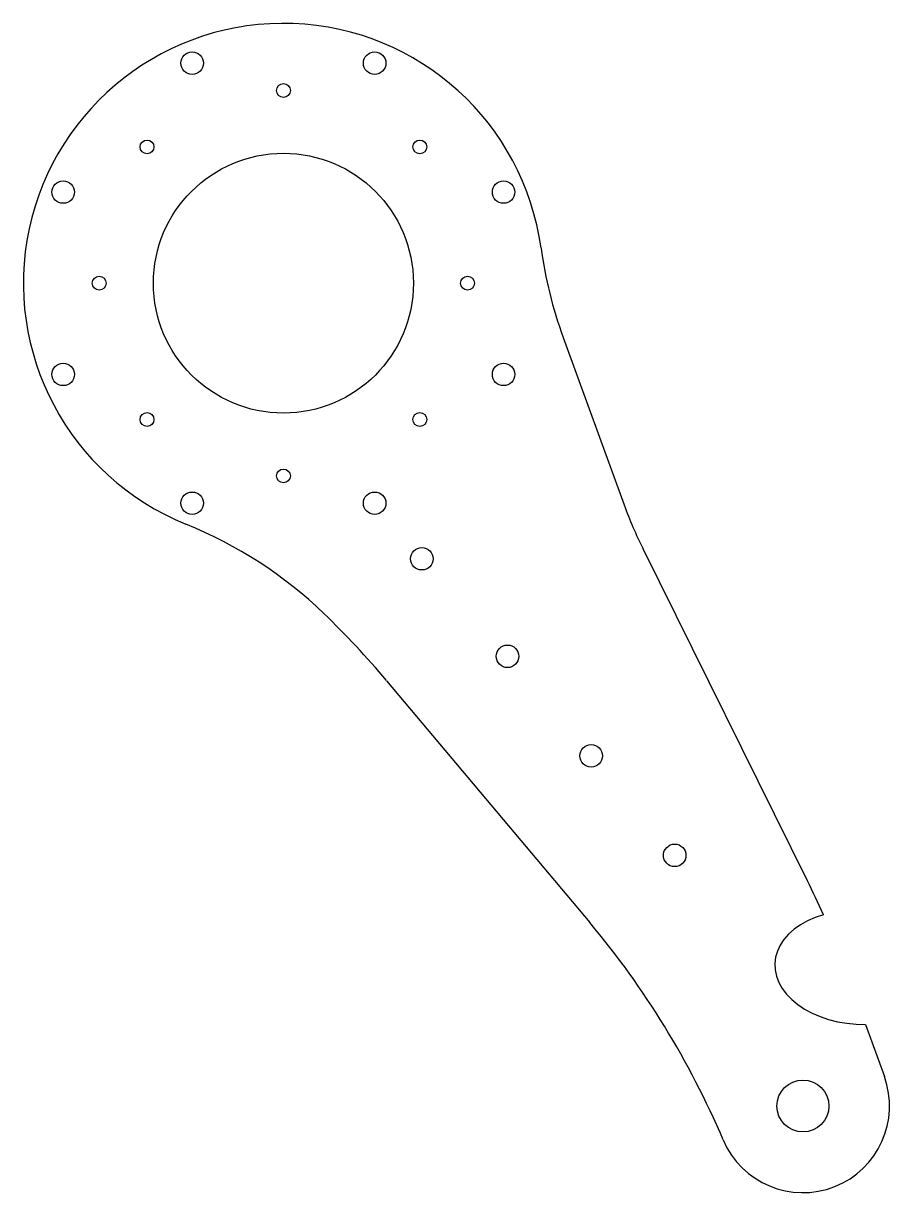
# Model space of a CAD drawing. Header units: millimetres. Extents: x -60 to 140, y -210 to 60.
import ezdxf

# ---------------------------------------------------------------- set-up
doc = ezdxf.new("R2010")
doc.units = ezdxf.units.MM

msp = doc.modelspace()

# ---------------------------------------------------------------- linework, layer by layer
at = {"color": 7, "linetype": 'Continuous', "lineweight": 25}
for p, q in [((64.55, -12.51), (78.63, -51.17)), ((120.93, -137.98), (82.98, -61.35)), ((23.81, -91.78), (70.68, -147.63)), ((134.31, -171.15), (138.67, -183.15))]:
    msp.add_line(p, q, dxfattribs=at)
at = {"color": 7, "linetype": 'Continuous', "lineweight": 25, "flags": 128}
msp.add_lwpolyline([(124.6, -145.82), (122.7, -146.46), (120.92, -147.24), (119.29, -148.15), (117.83, -149.18), (116.56, -150.32), (115.48, -151.56), (114.62, -152.87), (113.98, -154.24), (113.58, -155.66), (113.41, -157.1), (113.49, -158.56), (113.8, -160.01), (114.34, -161.44), (115.12, -162.82), (116.11, -164.14), (117.31, -165.39), (118.7, -166.55), (120.26, -167.6), (121.99, -168.54), (123.84, -169.34), (125.81, -170.01), (127.87, -170.53), (129.98, -170.9), (132.14, -171.11), (134.31, -171.15)], dxfattribs=at)
at = {"color": 7, "linetype": 'Continuous', "lineweight": 25}
for centre, radius in [((-21.05, 50.81), 2.6), ((21.05, 50.81), 2.6), ((0, 44.5), 1.6), ((-31.47, 31.47), 1.6), ((31.47, 31.47), 1.6), ((0, 0), 30), ((-50.81, 21.05), 2.6), ((50.81, 21.05), 2.6), ((-42.5, 0), 1.6), ((42.5, 0), 1.6), ((-50.81, -21.05), 2.6), ((50.81, -21.05), 2.6), ((-31.47, -31.47), 1.6), ((31.47, -31.47), 1.6), ((0, -44.5), 1.6), ((-21.05, -50.81), 2.6), ((21.05, -50.81), 2.6), ((31.92, -63.62), 2.6), ((51.73, -86.15), 2.6), ((71.01, -109.13), 2.6), ((90.29, -132.11), 2.6), ((119.88, -189.99), 6)]:
    msp.add_circle(centre, radius, dxfattribs=at)
for centre, radius, start, end in [((0, 0), 60, 7.7916, 247.9679), ((158.52, 21.69), 100, 187.7916, 200), ((172.59, -16.97), 100, 200, 206.3446), ((-60.02, -148.32), 100, 46.0693, 67.9679), ((-129.4, -220.33), 200, 40, 46.0693), ((-58.3, -226.73), 200, 23.8641, 26.3446), ((-82.53, -276.19), 200, 23.0671, 40), ((119.88, -189.99), 20, 203.0671, 20)]:
    msp.add_arc(centre, radius, start, end, dxfattribs=at)

doc.saveas('drawing.dxf')
